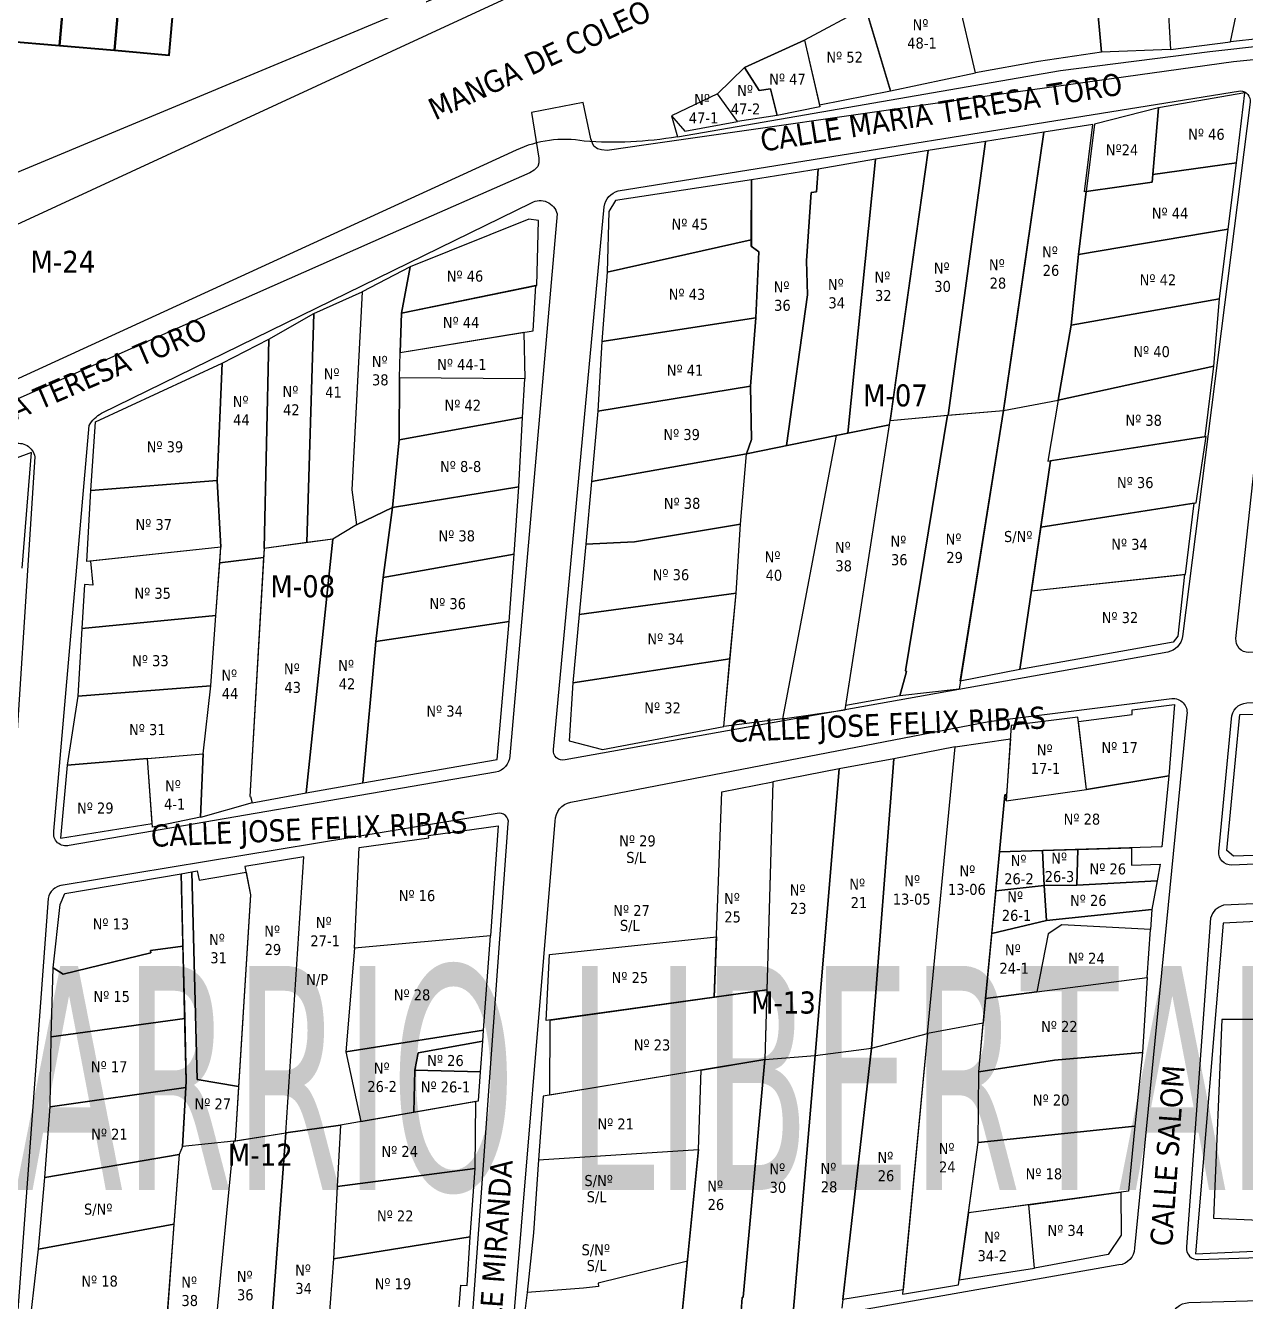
# Model space of a CAD drawing. Header units: metres. Extents: x 2 to 659295185, y -28 to 1124222152.
# Drawn here: x 659488.6 to 659710, y 1125183.2 to 1125414.8 of the extents above; entities that cross this region are included whole.
import ezdxf

# ---------------------------------------------------------------- set-up
doc = ezdxf.new("R2010")
doc.units = ezdxf.units.M
doc.header["$MEASUREMENT"] = 0
for name, color, linetype in [('CALLES', 1, 'CONTINUOUS'), ('MANZANA', 30, 'CONTINUOUS'), ('Numero de manzana', 6, 'CONTINUOUS'), ('Parcelas', 140, 'CONTINUOUS'), ('TEXTOS', 7, 'CONTINUOUS')]:
    doc.layers.add(name, color=color, linetype=linetype)
doc.styles.get("Standard").update_dxf_attribs({"font": 'tahoma.ttf'})

msp = doc.modelspace()

# ---------------------------------------------------------------- linework, layer by layer
at = {"layer": 'MANZANA', "linetype": 'Continuous'}
for points in [[(659605.8235, 1125398.3944), (659606.904, 1125394.583, -0.05991423), (659589.9701, 1125393.7893, 0.15667166), (659577.6448, 1125392.1535), (659571.714, 1125389.432), (659407.251, 1125313.964), (659407.251, 1125313.964), (659399.2738, 1125317.4358), (659373.6, 1125349.455), (659415.401, 1125348.192), (659437.345, 1125355.8817), (659453.389, 1125363.102), (659696.789, 1125475.697), (659704.197, 1125474.475), (659704.958, 1125464.202), (659704.1751, 1125443.1964), (659694.5526, 1125441.6882), (659681.4932, 1125436.1892), (659681.047, 1125436.2843), (659656.419, 1125425.6649), (659641.0467, 1125418.0838), (659629.9952, 1125412.1368), (659619.1084, 1125407.1851), (659614.2177, 1125402.3747)], [(659407.3159, 1125255.0539), (659407.0135, 1125298.55, -0.17085601), (659408.5567, 1125301.5398), (659412.779, 1125304.769), (659416.53, 1125306.981), (659460.97, 1125327.308), (659486.4786, 1125338.8235, -0.45882449), (659490.3115, 1125336.4836), (659485.8088, 1125266.1849, -0.29324735), (659483.7031, 1125263.8927), (659409.9053, 1125252.8391, -0.33440297)], [(659407.3159, 1125255.0539), (659407.0135, 1125298.55, -0.17085601), (659408.5567, 1125301.5398), (659412.779, 1125304.769), (659416.53, 1125306.981), (659460.97, 1125327.308), (659486.4786, 1125338.8235, -0.45882449), (659490.3115, 1125336.4836), (659485.8088, 1125266.1849, -0.29324735), (659483.7031, 1125263.8927), (659409.9053, 1125252.8391, -0.33440297)]]:
    msp.add_lwpolyline(points, format="xyb", close=True, dxfattribs=at)
for points in [[(659641.0467, 1125418.0838), (659629.9952, 1125412.1368), (659619.1084, 1125407.1851), (659614.2177, 1125402.3747), (659605.8235, 1125398.3944), (659606.904, 1125394.583), (659606.904, 1125394.583), (659606.904, 1125394.583), (659676.403, 1125406.635), (659703.55, 1125410.096), (659723.54, 1125412.31), (659806.4838, 1125416.5043, 0.27008892)], [(659806.3347, 1125407.8483, -0.48395546), (659808.6296, 1125405.1824), (659797.906, 1125306.4814, -0.33744383), (659795.1375, 1125303.9102), (659710.5905, 1125301.0053, -0.44925584), (659708.272, 1125303.5009), (659718.9649, 1125402.2069, -0.36158979), (659718.9649, 1125402.2069, -0.36158979), (659720.6465, 1125403.9649), (659806.3347, 1125407.8483)], [(659593.6468, 1125381.9079, -0.30792934), (659596.1869, 1125384.768), (659709.0648, 1125402.9199, -0.44742609), (659710.8226, 1125400.87), (659698.5434, 1125303.866, -0.32175978), (659695.8794, 1125301.0628), (659586.5656, 1125281.5272, -0.54329844), (659584.4175, 1125283.395), (659593.6468, 1125381.9079, 0)], [(659502.4248, 1125344.4238), (659580.4459, 1125382.5997, -0.50244887), (659585.0855, 1125380.578), (659576.5206, 1125282.2482, -0.34643099), (659573.9297, 1125279.2515), (659496.5672, 1125265.9561, -0.55744141), (659493.7798, 1125268.5194), (659500.1654, 1125342.1735, -0.13481353), (659502.4248, 1125344.4238)], [(659707.4798, 1125288.94, -0.39952569), (659710.2473, 1125291.819), (659793.9979, 1125294.902, -0.43092196), (659796.3739, 1125291.833), (659793.2502, 1125268.3568, -0.34471993), (659790.2729, 1125266.0274), (659707.5014, 1125262.3852, -0.44882615), (659705.1539, 1125264.858), (659707.4798, 1125288.94)], [(659584.7627, 1125270.357, -0.35598336), (659587.566, 1125273.8386), (659663.438, 1125288.461), (659696.6335, 1125292.6255, -0.48148088), (659699.3649, 1125289.7459), (659689.8559, 1125192.8406, -0.37373516), (659687.0414, 1125189.8023), (659578.1637, 1125170.638, -0.57122729), (659576.5411, 1125172.1197), (659584.7628, 1125270.3582)], [(659495.2559, 1125258.7242, 0.31981682), (659492.7408, 1125256.3384), (659485.4168, 1125157.0629, 0.55143064), (659487.1512, 1125155.4798), (659567.7941, 1125168.8963, 0.3794629), (659569.0057, 1125170.2629), (659576.2306, 1125269.9358, 0.53526898), (659574.2194, 1125271.7714), (659495.1157, 1125258.7011)], [(659787.4598, 1125195.8258), (659793.0476, 1125256.7999, 0.45808205), (659791.0505, 1125258.8924), (659706.0147, 1125255.0897, 0.27472528), (659703.6579, 1125252.7758), (659699.3036, 1125193.0896, 0.48995954), (659701.5277, 1125190.776), (659784.7604, 1125193.5517, 0.39023256), (659787.4606, 1125195.835)], [(659773.342, 1125082.2076), (659690.0714, 1125078.2074, -0.48972447), (659687.9716, 1125080.3885), (659696.5628, 1125179.9987, -0.38389355), (659699.7108, 1125182.9705), (659782.6202, 1125185.3287, -0.37984608), (659785.3993, 1125182.7229), (659777.906, 1125090.92), (659776.1376, 1125084.2512, -0.32788906), (659773.3277, 1125082.2076)]]:
    msp.add_lwpolyline(points, format="xyb", dxfattribs=at)
msp.add_lwpolyline([(659502.4248, 1125344.4238), (659580.4459, 1125382.5997)], dxfattribs=at)
msp.add_lwpolyline([(659502.4248, 1125344.4238), (659580.4459, 1125382.5997)], dxfattribs=at)
msp.add_lwpolyline([(659502.4248, 1125344.4238), (659580.4459, 1125382.5997)], dxfattribs=at)
msp.add_lwpolyline([(659502.4248, 1125344.4238), (659580.4459, 1125382.5997)], dxfattribs=at)
msp.add_lwpolyline([(659502.4248, 1125344.4238), (659580.4459, 1125382.5997)], dxfattribs=at)
msp.add_lwpolyline([(659502.4248, 1125344.4238), (659580.4459, 1125382.5997)], dxfattribs=at)
msp.add_lwpolyline([(659502.4248, 1125344.4238), (659580.4459, 1125382.5997)], dxfattribs=at)
msp.add_lwpolyline([(659502.4248, 1125344.4238), (659580.4459, 1125382.5997)], dxfattribs=at)
msp.add_lwpolyline([(659502.4248, 1125344.4238), (659580.4459, 1125382.5997)], dxfattribs=at)
at = {"layer": 'Parcelas', "lineweight": -2}
for p, q in [((659370.289, 1125339.349), (659696.789, 1125475.697)), ((659707.2864, 1125411.8179), (659713.9529, 1125443.7597)), ((659694.5526, 1125441.6882), (659696.4017, 1125410.4529)), ((659694.5526, 1125441.6882), (659696.4017, 1125410.4529)), ((659683.8927, 1125409.9286), (659681.4932, 1125436.1892)), ((659681.5032, 1125436.0796), (659683.8927, 1125409.9286)), ((659707.2864, 1125411.8179), (659711.0007, 1125429.6145)), ((659660.9894, 1125406.1942), (659656.419, 1125425.6649)), ((659660.9894, 1125406.1942), (659656.419, 1125425.6649)), ((659641.0467, 1125418.0838), (659629.9952, 1125412.1368)), ((659645.5956, 1125402.9111), (659641.0467, 1125418.0838)), ((659641.0467, 1125418.0838), (659645.5956, 1125402.9111)), ((659619.1084, 1125407.1851), (659629.9952, 1125412.1368)), ((659629.9952, 1125412.1368), (659632.749, 1125400.0362)), ((659629.9952, 1125412.1368), (659632.6735, 1125400.3677)), ((659696.4017, 1125410.4529), (659683.8927, 1125409.9286)), ((659696.4017, 1125410.4529), (659707.2864, 1125411.8179)), ((659712.8036, 1125412.4202), (659707.2864, 1125411.8179)), ((659707.8129, 1125408.2164), (659658.7584, 1125401.3578)), ((659672.4298, 1125408.2858), (659660.9894, 1125406.1942)), ((659683.8927, 1125409.9286), (659672.4298, 1125408.2858)), ((659717.0153, 1125409.1362), (659707.8129, 1125408.2164)), ((659614.2177, 1125402.3747), (659619.1084, 1125407.1851)), ((659619.1084, 1125407.1851), (659621.7252, 1125402.9951)), ((659621.7252, 1125402.9951), (659619.1084, 1125407.1851)), ((659645.5956, 1125402.9111), (659660.9894, 1125406.1942)), ((659658.7584, 1125401.3578), (659601.2684, 1125393.1395)), ((659614.2177, 1125402.3747), (659605.8235, 1125398.3944)), ((659617.8069, 1125397.3807), (659614.2177, 1125402.3747)), ((659617.8069, 1125397.3807), (659614.2177, 1125402.3747)), ((659621.7252, 1125402.9951), (659623.8013, 1125403.2804)), ((659623.8013, 1125403.2804), (659621.7252, 1125402.9951)), ((659623.8013, 1125403.2804), (659624.9923, 1125398.4861)), ((659624.9923, 1125398.4861), (659623.8013, 1125403.2804)), ((659632.6735, 1125400.3677), (659645.5956, 1125402.9111)), ((659709.8939, 1125402.5984), (659694.2273, 1125399.8258)), ((659708.3614, 1125389.8704), (659709.8939, 1125402.5984)), ((659589.8396, 1125400.8279), (659580.4229, 1125399.0183)), ((659580.4229, 1125399.0183), (659581.7752, 1125390.72)), ((659591.1837, 1125394.1993), (659589.8396, 1125400.8279)), ((659632.749, 1125400.0362), (659624.9923, 1125398.4861)), ((659694.2273, 1125399.8258), (659682.5968, 1125396.9119)), ((659693.0458, 1125386.3482), (659694.2273, 1125399.8258)), ((659694.2273, 1125399.8258), (659693.2107, 1125387.7385)), ((659605.8235, 1125398.3944), (659608.2706, 1125395.6059)), ((659608.2706, 1125395.6059), (659617.8069, 1125397.3807)), ((659624.9923, 1125398.4861), (659617.8069, 1125397.3807)), ((659682.3058, 1125396.839), (659673.4294, 1125395.4144)), ((659680.7866, 1125384.6232), (659682.3058, 1125396.839)), ((659682.5968, 1125396.9119), (659681.0836, 1125384.665)), ((659591.5135, 1125393.4194), (659591.1837, 1125394.1993)), ((659673.4294, 1125395.4144), (659662.8378, 1125393.76)), ((659666.1022, 1125344.893), (659673.4294, 1125395.4144)), ((659673.4294, 1125395.4144), (659667.9638, 1125357.7287)), ((659591.7362, 1125392.8695), (659591.5135, 1125393.4194)), ((659592.3958, 1125392.4296), (659591.7362, 1125392.8695)), ((659593.1627, 1125392.2097), (659592.3958, 1125392.4296)), ((659594.1522, 1125392.1097), (659593.1627, 1125392.2097)), ((659601.2684, 1125393.1395), (659594.1522, 1125392.1097)), ((659652.4316, 1125392.0862), (659642.8462, 1125390.5354)), ((659652.4316, 1125392.0862), (659645.5448, 1125343.1014)), ((659645.6615, 1125343.8777), (659652.4316, 1125392.0862)), ((659662.8378, 1125393.76), (659652.4316, 1125392.0862)), ((659656.0355, 1125344.0735), (659662.8378, 1125393.76)), ((659662.8378, 1125393.76), (659656.0355, 1125344.0735)), ((659581.7752, 1125389.8402), (659581.5608, 1125389.1803)), ((659581.7752, 1125390.72), (659581.7752, 1125389.8402)), ((659642.8462, 1125390.5354), (659632.4551, 1125388.7113)), ((659642.8462, 1125390.5354), (659637.8425, 1125340.7864)), ((659637.8425, 1125340.7864), (659642.8462, 1125390.5354)), ((659642.8462, 1125390.5354), (659637.8425, 1125340.7864)), ((659693.2107, 1125387.7385), (659708.3614, 1125389.8704)), ((659708.3614, 1125389.8704), (659693.2107, 1125387.7385)), ((659706.8689, 1125377.8124), (659708.3614, 1125389.8704)), ((659580.1425, 1125388.0605), (659554.77, 1125376.8928)), ((659580.9094, 1125388.5104), (659580.1425, 1125388.0605)), ((659581.5608, 1125389.1803), (659580.9094, 1125388.5104)), ((659632.4551, 1125388.7113), (659620.3308, 1125386.762)), ((659632.4551, 1125388.7113), (659620.3308, 1125386.762)), ((659632.1772, 1125384.6108), (659632.4551, 1125388.7113)), ((659632.1772, 1125384.6108), (659632.4551, 1125388.7113)), ((659632.4551, 1125388.7113), (659632.1772, 1125384.6108)), ((659693.2107, 1125387.7385), (659693.0458, 1125386.3482)), ((659620.3308, 1125386.762), (659595.6554, 1125383.0035)), ((659620.3083, 1125375.892), (659620.3308, 1125386.762)), ((659620.3308, 1125386.762), (659620.3308, 1125374.6942)), ((659620.3308, 1125386.762), (659620.3308, 1125374.6942)), ((659681.0836, 1125384.665), (659693.0458, 1125386.3482)), ((659693.0458, 1125386.3482), (659681.0836, 1125384.665)), ((659595.6554, 1125383.0035), (659594.4848, 1125381.047)), ((659630.3649, 1125372.0828), (659631.2054, 1125384.4844)), ((659630.3649, 1125372.0828), (659631.2054, 1125384.4844)), ((659631.2054, 1125384.4844), (659630.3649, 1125372.0828)), ((659631.2054, 1125384.4844), (659632.1772, 1125384.6108)), ((659631.2054, 1125384.4844), (659632.1772, 1125384.6108)), ((659632.1772, 1125384.6108), (659631.2054, 1125384.4844)), ((659679.7255, 1125373.2153), (659681.0836, 1125384.665)), ((659681.0836, 1125384.665), (659679.7255, 1125373.2153)), ((659681.0836, 1125384.665), (659680.7866, 1125384.6232)), ((659594.4848, 1125381.047), (659594.1855, 1125370.041)), ((659579.9711, 1125379.6098), (659558.4249, 1125371.0076)), ((659581.7009, 1125379.4003), (659579.9711, 1125379.6098)), ((659581.3966, 1125367.6042), (659581.7009, 1125379.4003)), ((659554.77, 1125376.8928), (659409.5525, 1125312.7558)), ((659620.3083, 1125375.892), (659594.1855, 1125370.041)), ((659594.1855, 1125370.041), (659620.3083, 1125375.892)), ((659620.3059, 1125374.712), (659620.3083, 1125375.892)), ((659620.3059, 1125374.712), (659620.3083, 1125375.892)), ((659679.7255, 1125373.2153), (659706.8689, 1125377.8124)), ((659706.8689, 1125377.8124), (659679.7255, 1125373.2153)), ((659705.3089, 1125365.2086), (659706.8689, 1125377.8124)), ((659620.3059, 1125374.712), (659621.6639, 1125373.74)), ((659621.6639, 1125373.74), (659620.3059, 1125374.712)), ((659620.3308, 1125374.6942), (659621.6639, 1125373.74)), ((659620.3308, 1125374.6942), (659621.6639, 1125373.74)), ((659621.6639, 1125373.74), (659621.1512, 1125361.701)), ((659621.6639, 1125373.74), (659621.1512, 1125361.701)), ((659621.1512, 1125361.701), (659621.6639, 1125373.74)), ((659558.4249, 1125371.0076), (659549.7444, 1125366.459)), ((659556.8551, 1125362.5826), (659558.4249, 1125371.0076)), ((659558.4249, 1125371.0076), (659556.8551, 1125362.5826)), ((659630.5498, 1125365.8767), (659630.3649, 1125372.0828)), ((659630.5498, 1125365.8767), (659630.3649, 1125372.0828)), ((659630.3649, 1125372.0828), (659630.5498, 1125365.8767)), ((659678.3876, 1125360.3848), (659679.7255, 1125373.2153)), ((659679.7255, 1125373.2153), (659678.3876, 1125360.3848)), ((659594.1855, 1125370.041), (659593.2279, 1125357.4173)), ((659540.9256, 1125362.492), (659549.7444, 1125366.459)), ((659549.7444, 1125366.459), (659547.8539, 1125330.5287)), ((659549.7444, 1125366.459), (659547.8539, 1125330.5287)), ((659556.8551, 1125362.5826), (659581.3966, 1125367.6042)), ((659581.2496, 1125367.5741), (659556.8551, 1125362.5826)), ((659580.7493, 1125359.3994), (659581.2496, 1125367.5741)), ((659626.7062, 1125338.5255), (659630.5498, 1125365.8767)), ((659626.7062, 1125338.5255), (659630.5498, 1125365.8767)), ((659630.5498, 1125365.8767), (659626.7062, 1125338.5255)), ((659678.3876, 1125360.3848), (659705.3089, 1125365.2086)), ((659705.3089, 1125365.2086), (659678.3876, 1125360.3848)), ((659704.2775, 1125352.9519), (659705.3089, 1125365.2086)), ((659532.7685, 1125357.8406), (659540.9256, 1125362.492)), ((659539.6956, 1125320.9203), (659540.9256, 1125362.492)), ((659540.9256, 1125362.492), (659539.6956, 1125320.9203)), ((659556.6339, 1125355.416), (659556.8551, 1125362.5826)), ((659556.8551, 1125362.5826), (659556.6339, 1125355.416)), ((659593.2279, 1125357.4173), (659621.1512, 1125361.701)), ((659621.1512, 1125361.701), (659593.2279, 1125357.4173)), ((659621.1512, 1125361.701), (659620.1935, 1125349.328)), ((659621.1512, 1125361.701), (659620.1935, 1125349.328)), ((659620.1935, 1125349.328), (659621.1512, 1125361.701)), ((659676.0287, 1125346.7575), (659678.3876, 1125360.3848)), ((659678.3876, 1125360.3848), (659676.0287, 1125346.7575)), ((659524.3165, 1125353.4814), (659532.7685, 1125357.8406)), ((659524.3165, 1125353.4814), (659532.7685, 1125357.8406)), ((659532.7685, 1125357.8406), (659531.9114, 1125319.8312)), ((659531.9114, 1125319.8312), (659532.7685, 1125357.8406)), ((659556.6339, 1125355.416), (659580.7493, 1125359.3994)), ((659556.6339, 1125355.416), (659579.0721, 1125359.1224)), ((659579.0721, 1125359.1224), (659579.2413, 1125350.6444)), ((659593.2279, 1125357.4173), (659592.457, 1125344.7908)), ((659667.9638, 1125357.7287), (659666.1022, 1125344.893)), ((659556.4919, 1125350.8182), (659556.6339, 1125355.416)), ((659556.4919, 1125350.8182), (659556.6339, 1125355.416)), ((659501.3223, 1125342.8333), (659524.3165, 1125353.4814)), ((659523.4171, 1125332.1729), (659524.3165, 1125353.4814)), ((659524.3165, 1125353.4814), (659523.4171, 1125332.1729)), ((659676.0287, 1125346.7575), (659704.2775, 1125352.9519)), ((659704.2775, 1125352.9519), (659676.0287, 1125346.7575)), ((659702.6793, 1125340.1815), (659704.2775, 1125352.9519)), ((659556.4408, 1125339.6083), (659556.4919, 1125350.8182)), ((659556.4919, 1125350.8182), (659556.4408, 1125339.6083)), ((659579.2413, 1125350.6444), (659556.4919, 1125350.8182)), ((659579.2413, 1125350.6444), (659556.4919, 1125350.8182)), ((659578.7855, 1125343.6091), (659579.2413, 1125350.6444)), ((659620.1935, 1125349.328), (659592.457, 1125344.7908)), ((659592.457, 1125344.7908), (659620.1935, 1125349.328)), ((659620.1935, 1125349.328), (659620.3816, 1125339.6498)), ((659620.1935, 1125349.328), (659620.3816, 1125339.6498)), ((659620.3816, 1125339.6498), (659620.1935, 1125349.328)), ((659666.1022, 1125344.893), (659676.0287, 1125346.7575)), ((659666.1022, 1125344.893), (659676.0287, 1125346.7575)), ((659676.0287, 1125346.7575), (659674.1115, 1125335.6822)), ((659676.0287, 1125346.7575), (659674.1115, 1125335.6822)), ((659556.4408, 1125339.6083), (659578.7855, 1125343.6091)), ((659578.7855, 1125343.6091), (659556.4408, 1125339.6083)), ((659578.1441, 1125331.0755), (659578.7855, 1125343.6091)), ((659592.457, 1125344.7908), (659591.3262, 1125331.9907)), ((659645.4239, 1125342.3243), (659645.6615, 1125343.8777)), ((659645.5448, 1125343.1014), (659656.0355, 1125344.0735)), ((659645.5448, 1125343.1014), (659655.896, 1125344.0621)), ((659655.896, 1125344.0621), (659648.3111, 1125297.6483)), ((659648.3111, 1125297.6483), (659655.896, 1125344.0621)), ((659655.896, 1125344.0621), (659666.1022, 1125344.893)), ((659656.0355, 1125344.0735), (659666.1022, 1125344.893)), ((659656.0355, 1125344.0735), (659666.1022, 1125344.893)), ((659666.1022, 1125344.893), (659658.0253, 1125294.3341)), ((659658.2512, 1125295.748), (659666.1022, 1125344.893)), ((659500.4754, 1125330.4021), (659501.3223, 1125342.8333)), ((659645.4239, 1125342.3243), (659635.7452, 1125340.3609)), ((659637.3769, 1125290.5864), (659645.4239, 1125342.3243)), ((659637.4978, 1125291.3635), (659645.5448, 1125343.1014)), ((659637.8425, 1125340.7864), (659645.4239, 1125342.3243)), ((659555.2182, 1125327.329), (659556.4408, 1125339.6083)), ((659556.4408, 1125339.6083), (659555.2182, 1125327.329)), ((659635.7452, 1125340.3609), (659619.4351, 1125337.0465)), ((659619.4351, 1125337.0465), (659635.7452, 1125340.3609)), ((659620.3816, 1125339.6498), (659619.4351, 1125337.0465)), ((659620.3816, 1125339.6498), (659619.4351, 1125337.0465)), ((659619.4351, 1125337.0465), (659620.3816, 1125339.6498)), ((659635.7452, 1125340.3609), (659620.3401, 1125337.2304)), ((659635.7452, 1125340.3609), (659625.9781, 1125288.92)), ((659635.7452, 1125340.3609), (659625.9781, 1125288.92)), ((659626.7062, 1125338.5255), (659637.8425, 1125340.7864)), ((659674.1115, 1125335.6822), (659702.8571, 1125340.2095)), ((659702.8571, 1125340.2095), (659674.6054, 1125335.76)), ((659701.0351, 1125328.1463), (659702.8571, 1125340.2095)), ((659489.6955, 1125337.2888), (659466.907, 1125328.8524)), ((659488.0349, 1125316.2844), (659489.6955, 1125337.2888)), ((659619.4351, 1125337.0465), (659591.3262, 1125331.9907)), ((659591.3262, 1125331.9907), (659619.4351, 1125337.0465)), ((659618.3488, 1125324.2927), (659619.4351, 1125337.0465)), ((659618.3488, 1125324.2927), (659619.4351, 1125337.0465)), ((659619.4351, 1125337.0465), (659626.7062, 1125338.5255)), ((659619.4351, 1125337.0465), (659626.7062, 1125338.5255)), ((659626.7062, 1125338.5255), (659626.7062, 1125338.5255)), ((659626.7062, 1125338.5255), (659626.7062, 1125338.5255)), ((659669.0434, 1125297.8761), (659674.6054, 1125335.76)), ((659674.6054, 1125335.76), (659669.0434, 1125297.8761)), ((659674.6054, 1125335.76), (659672.839, 1125323.729)), ((659674.1115, 1125335.6822), (659674.6054, 1125335.76)), ((659523.4171, 1125332.1729), (659500.4754, 1125330.4021)), ((659500.4754, 1125330.4021), (659523.4171, 1125332.1729)), ((659524.0943, 1125320.1219), (659523.4171, 1125332.1729)), ((659523.4171, 1125332.1729), (659524.0943, 1125320.1219)), ((659591.3262, 1125331.9907), (659590.3211, 1125320.615)), ((659499.7469, 1125317.4826), (659500.4754, 1125330.4021)), ((659547.8539, 1125330.5287), (659548.6805, 1125324.1621)), ((659547.8539, 1125330.5287), (659548.6805, 1125324.1621)), ((659555.2182, 1125327.329), (659578.1441, 1125331.0755)), ((659578.1441, 1125331.0755), (659555.2182, 1125327.329)), ((659577.3069, 1125318.8341), (659578.1441, 1125331.0755)), ((659555.2182, 1125327.329), (659548.6805, 1125324.1621)), ((659548.6805, 1125324.1621), (659555.2182, 1125327.329)), ((659553.5365, 1125314.5694), (659555.2182, 1125327.329)), ((659555.2182, 1125327.329), (659553.5365, 1125314.5694)), ((659672.839, 1125323.729), (659701.0351, 1125328.1463)), ((659700.6992, 1125328.0937), (659672.839, 1125323.729)), ((659699.1096, 1125315.1711), (659700.6992, 1125328.0937)), ((659548.6805, 1125324.1621), (659544.3997, 1125321.5785)), ((659548.6805, 1125324.1621), (659544.3997, 1125321.5785)), ((659618.3488, 1125324.2927), (659599.1602, 1125321.0536)), ((659599.1602, 1125321.0536), (659618.3488, 1125324.2927)), ((659617.5486, 1125311.7582), (659618.3488, 1125324.2927)), ((659617.5486, 1125311.7582), (659618.3488, 1125324.2927)), ((659672.839, 1125323.729), (659671.1467, 1125312.2025)), ((659524.0943, 1125320.1219), (659499.7469, 1125317.4826)), ((659524.0943, 1125320.1219), (659500.4229, 1125317.5559)), ((659523.1836, 1125307.6751), (659524.0943, 1125320.1219)), ((659523.8826, 1125317.2284), (659524.0943, 1125320.1219)), ((659544.3997, 1125321.5785), (659531.9114, 1125319.8312)), ((659539.6956, 1125320.9203), (659531.9114, 1125319.8312)), ((659544.3997, 1125321.5785), (659539.542, 1125275.5139)), ((659539.542, 1125275.5139), (659544.3997, 1125321.5785)), ((659544.3997, 1125321.5785), (659539.6956, 1125320.9203)), ((659590.3211, 1125320.615), (659589.0952, 1125307.8537)), ((659599.1602, 1125321.0536), (659590.3211, 1125320.615)), ((659590.3211, 1125320.615), (659599.1602, 1125321.0536)), ((659531.8191, 1125318.2339), (659523.8826, 1125317.2284)), ((659523.8826, 1125317.2284), (659531.8191, 1125318.2339)), ((659531.9114, 1125319.8312), (659529.3113, 1125274.8162)), ((659531.8191, 1125318.2339), (659529.3113, 1125274.8162)), ((659531.9114, 1125319.8312), (659531.8191, 1125318.2339)), ((659553.5365, 1125314.5694), (659577.3069, 1125318.8341)), ((659577.3069, 1125318.8341), (659553.5365, 1125314.5694)), ((659576.4044, 1125306.5873), (659577.3069, 1125318.8341)), ((659500.4229, 1125317.5559), (659500.8193, 1125313.1839)), ((659523.1836, 1125307.6751), (659523.8826, 1125317.2284)), ((659523.8826, 1125317.2284), (659523.8826, 1125317.2284)), ((659499.3443, 1125313.3055), (659498.8573, 1125305.3204)), ((659500.8193, 1125313.1839), (659499.3443, 1125313.3055)), ((659552.2157, 1125302.9542), (659553.5365, 1125314.5694)), ((659553.5365, 1125314.5694), (659552.2157, 1125302.9542)), ((659671.1467, 1125312.2025), (659699.1096, 1125315.1711)), ((659671.1467, 1125312.2025), (659698.9107, 1125315.15)), ((659698.9107, 1125315.15), (659697.7132, 1125303.9438)), ((659617.5486, 1125311.7582), (659589.0952, 1125307.8537)), ((659589.0952, 1125307.8537), (659617.5486, 1125311.7582)), ((659615.3395, 1125287.539), (659617.5486, 1125311.7582)), ((659616.4027, 1125299.8432), (659617.5486, 1125311.7582)), ((659669.0434, 1125297.8761), (659671.1467, 1125312.2025)), ((659523.1836, 1125307.6751), (659498.8573, 1125305.3204)), ((659498.8573, 1125305.3204), (659523.1836, 1125307.6751)), ((659522.2836, 1125294.9469), (659523.1836, 1125307.6751)), ((659522.2836, 1125294.9469), (659523.1836, 1125307.6751)), ((659552.2157, 1125302.9542), (659576.4044, 1125306.5873)), ((659576.4044, 1125306.5873), (659552.2157, 1125302.9542)), ((659574.2236, 1125281.5321), (659576.4044, 1125306.5873)), ((659589.0952, 1125307.8537), (659587.9591, 1125295.4557)), ((659498.8573, 1125305.3204), (659498.1162, 1125293.0728)), ((659697.7132, 1125303.9438), (659696.8725, 1125302.8495)), ((659549.8311, 1125277.341), (659552.2157, 1125302.9542)), ((659552.2157, 1125302.9542), (659549.8311, 1125277.341)), ((659696.8725, 1125302.8495), (659669.0434, 1125297.8761)), ((659587.9591, 1125295.4557), (659616.4027, 1125299.8432)), ((659616.4027, 1125299.8432), (659587.9591, 1125295.4557)), ((659615.3395, 1125287.539), (659616.4027, 1125299.8432)), ((659648.4763, 1125297.5355), (659647.2863, 1125293.0921)), ((659647.2863, 1125293.0921), (659648.4763, 1125297.5355)), ((659648.3111, 1125297.6483), (659648.4763, 1125297.5355)), ((659648.4763, 1125297.5355), (659648.3111, 1125297.6483)), ((659669.0434, 1125297.8761), (659658.2512, 1125295.748)), ((659522.2836, 1125294.9469), (659498.1162, 1125293.0728)), ((659498.1162, 1125293.0728), (659522.2836, 1125294.9469)), ((659520.8855, 1125282.6059), (659522.2836, 1125294.9469)), ((659520.8855, 1125282.6059), (659522.2836, 1125294.9469)), ((659587.9591, 1125295.4557), (659587.2687, 1125284.9584)), ((659498.1162, 1125293.0728), (659496.2061, 1125280.5172)), ((659647.2863, 1125293.0921), (659637.4978, 1125291.3635)), ((659658.0253, 1125294.3341), (659647.2863, 1125293.0921)), ((659625.9781, 1125288.92), (659637.3769, 1125290.5864)), ((659689.4479, 1125290.5664), (659697.0951, 1125291.5484)), ((659689.4479, 1125289.7464), (659689.4479, 1125290.5664)), ((659697.0951, 1125291.5484), (659696.0714, 1125278.5888)), ((659625.9781, 1125288.92), (659615.3395, 1125287.539)), ((659667.5058, 1125287.707), (659666.569, 1125274.0591)), ((659679.5955, 1125289.2676), (659667.5058, 1125287.707)), ((659681.1726, 1125276.1319), (659679.5955, 1125289.2676)), ((659679.6933, 1125288.4534), (659689.4479, 1125289.7464)), ((659681.1726, 1125276.1319), (659679.6933, 1125288.4534)), ((659706.5942, 1125265.0471), (659708.9503, 1125289.755)), ((659708.9503, 1125289.755), (659722.7101, 1125289.8356)), ((659593.2953, 1125283.3557), (659615.3395, 1125287.539)), ((659587.2687, 1125284.9584), (659593.2953, 1125283.3557)), ((659657.3252, 1125283.8525), (659646.2082, 1125281.6658)), ((659652.3055, 1125231.8442), (659657.3252, 1125283.8525)), ((659652.3055, 1125231.8442), (659657.3252, 1125283.8525)), ((659657.3252, 1125283.8525), (659667.3408, 1125285.3027)), ((659667.3408, 1125285.3027), (659666.6443, 1125275.1566)), ((659496.2061, 1125280.5172), (659520.8855, 1125282.6059)), ((659510.7366, 1125281.747), (659496.2061, 1125280.5172)), ((659510.7366, 1125281.747), (659520.8855, 1125282.6059)), ((659511.6866, 1125269.253), (659510.7366, 1125281.747)), ((659511.6328, 1125269.961), (659510.7366, 1125281.747)), ((659520.3724, 1125271.0616), (659520.8855, 1125282.6059)), ((659520.8855, 1125282.6059), (659520.3724, 1125271.0616)), ((659520.8855, 1125282.6059), (659520.8855, 1125282.6059)), ((659549.8311, 1125277.341), (659574.2236, 1125281.5321)), ((659646.2082, 1125281.6658), (659636.2831, 1125279.8493)), ((659642.1565, 1125229.1519), (659646.2082, 1125281.6658)), ((659646.2082, 1125281.6658), (659642.1565, 1125229.1519)), ((659496.2061, 1125280.5172), (659494.9766, 1125267.2943)), ((659636.2831, 1125279.8493), (659624.2389, 1125277.506)), ((659631.9417, 1125227.8301), (659636.2831, 1125279.8493)), ((659636.2831, 1125279.8493), (659631.9417, 1125227.8301)), ((659681.1726, 1125276.1319), (659696.0714, 1125278.5888)), ((659696.0714, 1125278.5888), (659681.1726, 1125276.1319)), ((659696.0714, 1125278.5888), (659694.8038, 1125265.711)), ((659539.542, 1125275.5139), (659549.8311, 1125277.341)), ((659614.9825, 1125275.7052), (659624.2389, 1125277.506)), ((659624.2389, 1125277.506), (659622.791, 1125227.0968)), ((659624.2389, 1125277.506), (659623.1551, 1125239.7716)), ((659666.569, 1125274.0591), (659681.1726, 1125276.1319)), ((659666.569, 1125274.0591), (659681.1726, 1125276.1319)), ((659529.3113, 1125274.8162), (659529.4691, 1125274.8429)), ((659529.3113, 1125274.8162), (659529.4691, 1125274.8429)), ((659529.4691, 1125274.8429), (659529.7742, 1125273.672)), ((659529.4691, 1125274.8429), (659529.7742, 1125273.672)), ((659529.7742, 1125273.672), (659539.542, 1125275.5139)), ((659613.5987, 1125238.4308), (659614.9825, 1125275.7052)), ((659666.3144, 1125275.1609), (659665.3383, 1125264.7867)), ((659665.3383, 1125264.7867), (659666.3144, 1125275.1609)), ((659666.6443, 1125275.1566), (659666.3144, 1125275.1609)), ((659666.3144, 1125275.1609), (659666.6443, 1125275.1566)), ((659666.569, 1125274.0591), (659666.6443, 1125275.1566)), ((659529.7742, 1125273.672), (659520.3787, 1125271.0295)), ((659494.9766, 1125267.2943), (659511.6328, 1125269.961)), ((659520.3724, 1125271.0616), (659511.6866, 1125269.253)), ((659520.3787, 1125271.0295), (659520.3787, 1125271.0295)), ((659520.3787, 1125271.0295), (659520.3787, 1125271.0295)), ((659561.7786, 1125267.7599), (659574.4068, 1125269.5143)), ((659574.4068, 1125269.5143), (659573.0102, 1125249.5531)), ((659549.1528, 1125265.5951), (659561.84, 1125267.3646)), ((659561.84, 1125267.3646), (659561.7786, 1125267.7599)), ((659548.3133, 1125247.2944), (659549.1528, 1125265.5951)), ((659665.3383, 1125264.7867), (659662.4112, 1125233.6741)), ((659664.6733, 1125257.7179), (659665.3383, 1125264.7867)), ((659694.8038, 1125265.711), (659665.3383, 1125264.7867)), ((659665.3383, 1125264.7867), (659673.1645, 1125265.0322)), ((659673.1645, 1125265.0322), (659679.5813, 1125265.2335)), ((659673.1645, 1125265.0322), (659673.4715, 1125258.6796)), ((659673.4715, 1125258.6796), (659673.1645, 1125265.0322)), ((659679.5813, 1125265.2335), (659679.4207, 1125258.7755)), ((659679.4207, 1125258.7755), (659679.5813, 1125265.2335)), ((659679.5813, 1125265.2335), (659689.2965, 1125265.5383)), ((659689.2965, 1125265.5383), (659689.3309, 1125262.3585)), ((659707.8289, 1125263.9996), (659706.5942, 1125265.0471)), ((659539.1538, 1125263.9097), (659528.4449, 1125262.1045)), ((659535.8655, 1125213.7674), (659539.1538, 1125263.9097)), ((659535.8655, 1125213.7674), (659539.1538, 1125263.9097)), ((659539.1538, 1125263.9097), (659539.1538, 1125263.9097)), ((659689.3309, 1125262.3585), (659694.5076, 1125262.5449)), ((659694.5076, 1125262.5449), (659693.9413, 1125259.5275)), ((659720.1121, 1125264.4079), (659707.8289, 1125263.9996)), ((659495.7674, 1125257.2172), (659516.8516, 1125260.8209)), ((659516.8516, 1125260.8209), (659518.823, 1125261.1578)), ((659517.7959, 1125223.1227), (659516.8516, 1125260.8209)), ((659516.8516, 1125260.8209), (659517.1814, 1125247.655)), ((659518.823, 1125261.1578), (659519.7693, 1125261.3196)), ((659518.823, 1125261.1578), (659519.8044, 1125223.4536)), ((659519.8044, 1125223.4536), (659518.823, 1125261.1578)), ((659519.7693, 1125261.3196), (659520.1126, 1125259.624)), ((659520.1126, 1125259.624), (659528.6498, 1125261.1359)), ((659528.4449, 1125262.1045), (659529.4814, 1125257.0089)), ((659528.6498, 1125261.1359), (659529.4814, 1125257.0089)), ((659663.9427, 1125249.9522), (659664.6733, 1125257.7179)), ((659664.6733, 1125257.7179), (659673.4715, 1125258.6796)), ((659673.4715, 1125258.6796), (659664.6733, 1125257.7179)), ((659679.4207, 1125258.7755), (659673.4715, 1125258.6796)), ((659673.4715, 1125258.6796), (659679.4207, 1125258.7755)), ((659679.4207, 1125258.7755), (659673.4715, 1125258.6796)), ((659673.4715, 1125258.6796), (659673.8893, 1125252.3434)), ((659673.8893, 1125252.3434), (659673.4715, 1125258.6796)), ((659679.4207, 1125258.7755), (659693.9413, 1125259.5275)), ((659693.9413, 1125259.5275), (659679.4207, 1125258.7755)), ((659693.9413, 1125259.5275), (659693.0235, 1125254.3584)), ((659493.6212, 1125243.7515), (659494.9291, 1125255.2373)), ((659494.9291, 1125255.2373), (659495.7674, 1125257.2172)), ((659529.4814, 1125257.0089), (659526.6463, 1125212.3343)), ((659529.4814, 1125257.0089), (659527.2739, 1125222.2244)), ((659673.8893, 1125252.3434), (659693.0235, 1125254.3584)), ((659673.8893, 1125252.3434), (659693.0235, 1125254.3584)), ((659693.0235, 1125254.3584), (659673.8893, 1125252.3434)), ((659693.0235, 1125254.3584), (659692.7732, 1125250.6969)), ((659693.0235, 1125254.3584), (659692.7732, 1125250.6969)), ((659663.9427, 1125249.9522), (659673.8893, 1125252.3434)), ((659663.9427, 1125249.9522), (659673.8893, 1125252.3434)), ((659673.8893, 1125252.3434), (659663.9427, 1125249.9522)), ((659676.6948, 1125251.5302), (659674.1726, 1125249.9244)), ((659676.6948, 1125251.5302), (659674.1726, 1125249.9244)), ((659692.7732, 1125250.6969), (659676.6948, 1125251.5302)), ((659692.7732, 1125250.6969), (659676.6948, 1125251.5302)), ((659692.1778, 1125241.9873), (659692.7732, 1125250.6969)), ((659573.0102, 1125249.5531), (659548.3133, 1125247.2944)), ((659573.0102, 1125249.5531), (659548.3133, 1125247.2944)), ((659571.736, 1125232.4004), (659573.0102, 1125249.5531)), ((659583.6802, 1125246.1756), (659614.0042, 1125249.3533)), ((659614.0042, 1125249.3533), (659613.5987, 1125238.4308)), ((659662.8346, 1125238.1742), (659663.9427, 1125249.9522)), ((659674.1726, 1125249.9244), (659672.1562, 1125239.3855)), ((659674.1726, 1125249.9244), (659672.1562, 1125239.3855)), ((659674.1726, 1125249.9244), (659672.1562, 1125239.3855)), ((659495.4898, 1125242.5903), (659511.3978, 1125246.452)), ((659511.3978, 1125246.452), (659495.4898, 1125242.5903)), ((659511.3265, 1125246.9064), (659517.1814, 1125247.655)), ((659517.1814, 1125247.655), (659511.3265, 1125246.9064)), ((659511.3978, 1125246.452), (659511.3265, 1125246.9064)), ((659511.3265, 1125246.9064), (659511.3978, 1125246.452)), ((659517.1814, 1125247.655), (659517.5092, 1125234.5691)), ((659548.3133, 1125247.2944), (659546.7762, 1125228.5172)), ((659583.0875, 1125234.1502), (659583.6802, 1125246.1756)), ((659493.2773, 1125231.2363), (659493.6212, 1125243.7515)), ((659493.6212, 1125243.7515), (659495.4898, 1125242.5903)), ((659495.4898, 1125242.5903), (659493.6212, 1125243.7515)), ((659662.8346, 1125238.1742), (659692.1778, 1125241.9873)), ((659672.1562, 1125239.3855), (659692.1778, 1125241.9873)), ((659692.1778, 1125241.9873), (659691.3041, 1125228.3653)), ((659583.8005, 1125234.2502), (659623.1551, 1125239.7716)), ((659623.1551, 1125239.7716), (659613.5987, 1125238.4308)), ((659623.1551, 1125239.7716), (659622.791, 1125227.0968)), ((659672.1562, 1125239.3855), (659662.8346, 1125238.1742)), ((659672.1562, 1125239.3855), (659672.1562, 1125239.3855)), ((659613.5987, 1125238.4308), (659583.0875, 1125234.1502)), ((659661.5831, 1125224.873), (659662.8346, 1125238.1742)), ((659493.2773, 1125231.2363), (659517.5092, 1125234.5691)), ((659517.5092, 1125234.5691), (659493.2773, 1125231.2363)), ((659517.5092, 1125234.5691), (659517.7959, 1125223.1227)), ((659546.7762, 1125228.5172), (659571.736, 1125232.4004)), ((659571.736, 1125232.4004), (659546.7762, 1125228.5172)), ((659571.5878, 1125230.4058), (659571.736, 1125232.4004)), ((659583.7631, 1125220.6302), (659583.8005, 1125234.2502)), ((659662.4112, 1125233.6741), (659652.3055, 1125231.8442)), ((659662.4112, 1125233.6741), (659652.3055, 1125231.8442)), ((659661.5831, 1125224.873), (659662.4112, 1125233.6741)), ((659493.1086, 1125218.4974), (659493.2773, 1125231.2363)), ((659571.5878, 1125230.4058), (659559.8874, 1125228.2907)), ((659559.8874, 1125228.2907), (659571.5878, 1125230.4058)), ((659571.1744, 1125224.8412), (659571.5878, 1125230.4058)), ((659642.1565, 1125229.1519), (659652.3055, 1125231.8442)), ((659642.1565, 1125229.1519), (659652.3055, 1125231.8442)), ((659652.3055, 1125231.8442), (659647.778, 1125184.5225)), ((659652.3055, 1125231.8442), (659647.8514, 1125185.289)), ((659546.7762, 1125228.5172), (659549.4589, 1125215.8276)), ((659559.8874, 1125228.2907), (659559.2894, 1125225.1878)), ((659559.2894, 1125225.1878), (659559.8874, 1125228.2907)), ((659622.791, 1125227.0968), (659631.9417, 1125227.8301)), ((659622.791, 1125227.0968), (659631.9417, 1125227.8301)), ((659631.9417, 1125227.8301), (659627.8613, 1125180.3551)), ((659627.8613, 1125180.3551), (659631.9417, 1125227.8301)), ((659631.9417, 1125227.8301), (659642.1565, 1125229.1519)), ((659631.9417, 1125227.8301), (659642.1565, 1125229.1519)), ((659631.9417, 1125227.8301), (659631.9417, 1125227.8301)), ((659642.1565, 1125229.1519), (659636.7521, 1125181.9402)), ((659636.9375, 1125183.5597), (659642.1565, 1125229.1519)), ((659675.333, 1125226.992), (659691.3041, 1125228.3653)), ((659691.3041, 1125228.3653), (659675.333, 1125226.992)), ((659691.3041, 1125228.3653), (659689.9205, 1125215.0067)), ((659559.1117, 1125217.5198), (659559.2894, 1125225.1878)), ((659559.2894, 1125225.1878), (659559.1117, 1125217.5198)), ((659559.2894, 1125225.1878), (659571.1744, 1125224.8412)), ((659571.1744, 1125224.8412), (659559.2894, 1125225.1878)), ((659611.2484, 1125225.1843), (659582.5398, 1125220.4275)), ((659622.791, 1125227.0968), (659583.7631, 1125220.6302)), ((659610.7521, 1125210.7528), (659611.2484, 1125225.1843)), ((659610.7521, 1125210.7528), (659611.2484, 1125225.1843)), ((659611.2484, 1125225.1843), (659622.791, 1125227.0968)), ((659618.8755, 1125183.9341), (659622.791, 1125227.0968)), ((659622.791, 1125227.0968), (659618.8755, 1125183.9341)), ((659661.5831, 1125224.873), (659675.333, 1125226.992)), ((659675.333, 1125226.992), (659661.5831, 1125224.873)), ((659517.1306, 1125211.3182), (659517.7959, 1125223.1227)), ((659517.7959, 1125223.1227), (659517.7349, 1125222.0411)), ((659519.8044, 1125223.4536), (659527.2739, 1125222.2244)), ((659527.2739, 1125222.2244), (659519.8044, 1125223.4536)), ((659570.8231, 1125219.5729), (659571.1744, 1125224.8412)), ((659661.4775, 1125212.0134), (659661.5831, 1125224.873)), ((659661.4775, 1125212.0134), (659661.5831, 1125224.873)), ((659493.1086, 1125218.4974), (659517.7349, 1125222.0411)), ((659517.7349, 1125222.0411), (659493.1086, 1125218.4974)), ((659517.7349, 1125222.0411), (659517.1306, 1125211.3182)), ((659527.2739, 1125222.2244), (659526.6463, 1125212.3343)), ((659492.1116, 1125205.6661), (659493.1086, 1125218.4974)), ((659570.3306, 1125219.4865), (659545.785, 1125215.1836)), ((659559.1117, 1125217.5198), (659570.8231, 1125219.5729)), ((659570.2, 1125207.3172), (659570.3306, 1125219.4865)), ((659582.5398, 1125220.4275), (659581.7207, 1125208.9066)), ((659549.4589, 1125215.8276), (659559.1117, 1125217.5198)), ((659526.4387, 1125212.3021), (659535.8655, 1125213.7674)), ((659526.6463, 1125212.3343), (659535.8655, 1125213.7674)), ((659535.8655, 1125213.7674), (659532.2234, 1125164.6322)), ((659532.2855, 1125165.4699), (659535.8655, 1125213.7674)), ((659535.8655, 1125213.7674), (659545.785, 1125215.1836)), ((659545.785, 1125215.1836), (659535.8655, 1125213.7674)), ((659545.785, 1125215.1836), (659545.1661, 1125204.0207)), ((659545.785, 1125215.1836), (659545.1661, 1125204.0207)), ((659661.4775, 1125212.0134), (659689.9205, 1125215.0067)), ((659689.9205, 1125215.0067), (659661.4775, 1125212.0134)), ((659689.9205, 1125215.0067), (659688.7583, 1125203.2239)), ((659517.1306, 1125211.3182), (659516.4883, 1125209.8309)), ((659517.1306, 1125211.3182), (659516.4883, 1125209.8309)), ((659526.4387, 1125212.3021), (659517.1306, 1125211.3182)), ((659526.4387, 1125212.3021), (659517.1306, 1125211.3182)), ((659521.597, 1125162.2055), (659526.4387, 1125212.3021)), ((659521.597, 1125162.2055), (659526.4387, 1125212.3021)), ((659526.6463, 1125212.3343), (659526.4387, 1125212.3021)), ((659657.9432, 1125186.1838), (659661.4775, 1125212.0134)), ((659659.73, 1125199.2424), (659661.4775, 1125212.0134)), ((659492.1116, 1125205.6661), (659516.4883, 1125209.8309)), ((659516.4883, 1125209.8309), (659492.1116, 1125205.6661)), ((659516.4883, 1125209.8309), (659512.8188, 1125160.7379)), ((659516.4883, 1125209.8309), (659515.5462, 1125197.2261)), ((659516.4883, 1125209.8309), (659516.4883, 1125209.8309)), ((659581.7207, 1125208.9066), (659580.7776, 1125195.6401)), ((659581.7207, 1125208.9066), (659610.7521, 1125210.7528)), ((659610.7521, 1125210.7528), (659607.5046, 1125178.0867)), ((659607.5046, 1125178.0867), (659610.7521, 1125210.7528)), ((659545.1661, 1125204.0207), (659570.2, 1125207.3172)), ((659570.2, 1125207.3172), (659545.1661, 1125204.0207)), ((659569.3316, 1125194.9276), (659570.2, 1125207.3172)), ((659490.9617, 1125192.6869), (659492.1116, 1125205.6661)), ((659545.1661, 1125204.0207), (659544.5291, 1125190.9462)), ((659545.1661, 1125204.0207), (659544.5291, 1125190.9462)), ((659688.7583, 1125203.2239), (659659.73, 1125199.2424)), ((659670.6577, 1125200.7412), (659687.3514, 1125203.0309)), ((659687.3514, 1125203.0309), (659687.408, 1125195.2111)), ((659670.6577, 1125200.7412), (659659.73, 1125199.2424)), ((659671.7053, 1125189.1987), (659670.6577, 1125200.7412)), ((659671.7053, 1125189.1987), (659670.6577, 1125200.7412)), ((659659.73, 1125199.2424), (659658.072, 1125187.1254)), ((659515.5462, 1125197.2261), (659490.9617, 1125192.6869)), ((659490.9617, 1125192.6869), (659515.5462, 1125197.2261)), ((659515.5462, 1125197.2261), (659514.3618, 1125181.3803)), ((659580.7776, 1125195.6401), (659579.6673, 1125184.7964)), ((659687.408, 1125195.2111), (659685.1039, 1125191.6996)), ((659489.6617, 1125181.0593), (659490.9617, 1125192.6869)), ((659544.5291, 1125190.9462), (659569.3316, 1125194.9276)), ((659569.3316, 1125194.9276), (659544.5291, 1125190.9462)), ((659568.753, 1125186.0865), (659569.3316, 1125194.9276)), ((659544.5291, 1125190.9462), (659543.6045, 1125178.9418)), ((659544.5291, 1125190.9462), (659543.6045, 1125178.9418)), ((659608.7402, 1125190.5155), (659592.5451, 1125186.481)), ((659607.5046, 1125178.0867), (659608.7402, 1125190.5155)), ((659685.1039, 1125191.6996), (659671.7053, 1125189.1987)), ((659658.072, 1125187.1254), (659671.7053, 1125189.1987)), ((659567.33, 1125182.2052), (659567.615, 1125186.1549)), ((659567.615, 1125186.1549), (659568.753, 1125186.0865)), ((659592.626, 1125185.9168), (659589.8983, 1125185.5677)), ((659592.5451, 1125186.481), (659592.626, 1125185.9168)), ((659647.778, 1125184.5225), (659657.9432, 1125186.1838)), ((659579.6673, 1125184.7964), (659578.0977, 1125172.7078)), ((659589.8983, 1125185.5677), (659579.6673, 1125184.7964)), ((659618.28, 1125178.7192), (659618.6486, 1125183.8961)), ((659618.6486, 1125183.8961), (659618.3027, 1125179.0384)), ((659618.6486, 1125183.8961), (659618.8755, 1125183.9341)), ((659618.8755, 1125183.9341), (659618.6486, 1125183.8961)), ((659647.8514, 1125185.289), (659636.9375, 1125183.5597))]:
    msp.add_line(p, q, dxfattribs=at)
at = {"layer": 'Parcelas', "lineweight": 40}
for points in [[(659496.5413, 1125431.0909), (659486.5794, 1125431.9624), (659484.8363, 1125412.0385), (659494.7982, 1125411.167), (659496.5413, 1125431.0909)], [(659506.5033, 1125430.2193), (659496.5413, 1125431.0909), (659494.7982, 1125411.167), (659504.7602, 1125410.2954), (659506.5033, 1125430.2193)], [(659516.4652, 1125429.3477), (659506.5033, 1125430.2193), (659504.7602, 1125410.2954), (659514.7221, 1125409.4238), (659516.4652, 1125429.3477)]]:
    msp.add_lwpolyline(points, dxfattribs=at)
at = {"layer": 'Parcelas'}
for points in [[(659705.9473, 1125251.848), (659700.9438, 1125191.8062), (659783.5012, 1125195.5588), (659790.506, 1125256.1009), (659705.9473, 1125251.848)], [(659749.9779, 1125196.3094), (659749.9779, 1125206.8167), (659715.4539, 1125206.3163), (659716.9549, 1125234.3358), (659705.6971, 1125234.3358), (659704.196, 1125198.3108), (659749.9779, 1125196.3094)]]:
    msp.add_lwpolyline(points, dxfattribs=at)

# ---------------------------------------------------------------- texts
at = {"layer": 'CALLES', "color": 0}
for s, rotation, p in [('CALLE MARIA TERESA TORO', 23.290523, (659460.9832, 1125331.9704)), ('CALLE JOSE FELIX RIBAS', 2.51033, (659616.4792, 1125284.6863)), ('CALLE JOSE FELIX RIBAS', 2.51033, (659511.4792, 1125265.6863)), ('CALLE SALOM', 85.964714, (659696.664, 1125193.0955)), ('CALLE MIRANDA', 85.964714, (659574.3208, 1125170.2234))]:
    msp.add_text(s, height=4, rotation=rotation, dxfattribs=at).set_placement(p)
at = {"layer": 'MANZANA', "color": 0}
msp.add_text('CALLE MARIA TERESA TORO', height=4, rotation=9.036945, dxfattribs=at).set_placement((659622.3115, 1125391.8717))
at = {"layer": 'Numero de manzana', "lineweight": -2}
for s, p in [('M-24', (659489.5215, 1125369.8985)), ('M-07', (659640.5912, 1125345.6558)), ('M-08', (659533.0436, 1125311.0098)), ('M-13', (659620.2654, 1125235.4453)), ('M-12', (659525.3568, 1125207.8253))]:
    msp.add_text(s, height=4, dxfattribs=at).set_placement(p)
at = {"layer": 'Parcelas', "lineweight": -2}
for s, height, rotation, p in [('MANGA DE COLEO', 4, 25.023358, (659562.951, 1125397.512)), ('Nº 46', 2, 359.975825, (659699.5937, 1125394.0489)), ('Nº24', 2, 359.975825, (659684.6538, 1125391.2173)), ('Nº 44', 2, 359.975825, (659692.9907, 1125379.7145)), ('Nº 45', 2, 359.975825, (659605.8539, 1125377.7176)), ('Nº', 2, 359.975825, (659673.0792, 1125372.6908)), ('Nº', 2, 359.975825, (659653.4375, 1125369.7737)), ('Nº', 2, 359.975825, (659663.4456, 1125370.3713)), ('26', 2, 359.975825, (659673.2088, 1125369.3492)), ('Nº', 2, 359.975825, (659634.2304, 1125366.7955)), ('Nº', 2, 359.975825, (659642.6749, 1125368.1191)), ('28', 2, 359.975825, (659663.5751, 1125367.0297)), ('Nº 42', 2, 359.975825, (659690.7898, 1125367.6283)), ('Nº 43', 2, 359.975825, (659605.3371, 1125364.9993)), ('Nº', 2, 359.975825, (659624.3794, 1125366.3436)), ('32', 2, 359.975825, (659642.769, 1125364.7776)), ('30', 2, 359.975825, (659653.5316, 1125366.4321)), ('36', 2, 359.975825, (659624.4735, 1125363.0021)), ('34', 2, 359.975825, (659634.3245, 1125363.4539)), ('Nº 40', 2, 359.975825, (659689.6419, 1125354.5928)), ('Nº 44-1', 2, 359.975825, (659563.3221, 1125352.2709)), ('Nº 41', 2, 359.975825, (659604.9913, 1125351.2154)), ('Nº 38', 2, 359.975825, (659688.2068, 1125342.1316)), ('Nº 39', 2, 359.975825, (659604.3674, 1125339.5513)), ('Nº 36', 2, 359.975825, (659686.6757, 1125330.8273)), ('Nº 38', 2, 359.975825, (659604.4523, 1125327.0553)), ('Nº', 2, 359.975825, (659655.5846, 1125320.5751)), ('S/Nº', 2, 359.975825, (659666.1748, 1125321.0373)), ('Nº', 2, 359.975825, (659635.4921, 1125319.0549)), ('Nº', 2, 359.975825, (659645.5808, 1125320.163)), ('Nº 34', 2, 359.975825, (659685.6347, 1125319.6254)), ('Nº', 2, 359.975825, (659622.7454, 1125317.3495)), ('38', 2, 359.975825, (659635.5862, 1125315.7133)), ('36', 2, 359.975825, (659645.6749, 1125316.8215)), ('29', 2, 359.975825, (659655.7141, 1125317.2336)), ('Nº 36', 2, 359.975825, (659602.4272, 1125314.0965)), ('40', 2, 359.975825, (659622.9213, 1125314.0079)), ('Nº 32', 2, 359.975825, (659683.9004, 1125306.3228)), ('Nº 34', 2, 359.975825, (659601.4654, 1125302.4442)), ('Nº 32', 2, 359.975825, (659600.9067, 1125289.9224))]:
    msp.add_text(s, height=height, rotation=rotation, dxfattribs=at).set_placement(p)
for s, p in [('Nº', (659649.5855, 1125413.9415)), ('48-1', (659648.6216, 1125410.6)), ('Nº 52', (659633.9418, 1125408.0417)), ('Nº 47', (659623.574, 1125404.0522)), ('Nº', (659617.7552, 1125401.9909)), ('Nº', (659609.9581, 1125400.3591)), ('47-1', (659608.9943, 1125397.0175)), ('47-2', (659616.6085, 1125398.6493)), ('Nº 46', (659565.06, 1125368.2985)), ('Nº 44', (659564.3517, 1125359.8926)), ('Nº', (659551.4601, 1125352.8131)), ('Nº', (659542.7293, 1125350.5676)), ('38', (659551.5024, 1125349.4716)), ('Nº', (659535.2681, 1125347.3739)), ('41', (659543.0076, 1125347.2261)), ('Nº', (659526.2197, 1125345.5587)), ('42', (659535.3636, 1125344.0324)), ('Nº 42', (659564.6623, 1125344.8578)), ('44', (659526.3091, 1125342.2254)), ('Nº 39', (659510.6161, 1125337.3177)), ('Nº 8-8', (659563.8429, 1125333.7382)), ('Nº 37', (659508.5762, 1125323.2077)), ('Nº 38', (659563.5623, 1125321.1503)), ('Nº 35', (659508.3899, 1125310.7321)), ('Nº 36', (659561.9235, 1125308.8485)), ('Nº 33', (659507.9777, 1125298.4881)), ('Nº', (659545.369, 1125297.6312)), ('Nº', (659524.1564, 1125295.8805)), ('Nº', (659535.521, 1125296.9873)), ('43', (659535.6062, 1125293.6458)), ('42', (659545.4645, 1125294.2897)), ('44', (659524.2458, 1125292.5471)), ('Nº 34', (659561.3581, 1125289.3433)), ('Nº 31', (659507.412, 1125285.9796)), ('Nº', (659672.1322, 1125282.2893)), ('Nº 17', (659683.8527, 1125282.7133)), ('17-1', (659671.034, 1125278.9477)), ('Nº', (659513.941, 1125275.8023)), ('Nº 29', (659497.9791, 1125271.7497)), ('4-1', (659513.7541, 1125272.4607)), ('Nº 28', (659676.9997, 1125269.728)), ('Nº 29', (659596.3543, 1125265.7885)), ('S/L', (659597.6319, 1125262.7787)), ('Nº', (659674.7464, 1125262.6543)), ('Nº', (659658.0889, 1125260.3256)), ('Nº', (659667.3865, 1125262.2372)), ('Nº 26', (659681.6964, 1125260.6945)), ('Nº', (659638.1078, 1125257.9236)), ('Nº', (659648.0824, 1125258.5506)), ('26-2', (659666.2167, 1125258.8957)), ('26-3', (659673.5664, 1125259.3128)), ('Nº 16', (659556.3503, 1125255.8564)), ('Nº', (659627.2904, 1125256.8698)), ('13-06', (659656.0214, 1125256.9841)), ('Nº', (659666.7683, 1125255.6019)), ('Nº', (659615.3768, 1125255.3251)), ('23', (659627.3525, 1125253.5283)), ('21', (659638.3629, 1125254.5821)), ('13-05', (659646.0066, 1125255.2091)), ('Nº 26', (659678.1523, 1125254.9844)), ('Nº', (659541.3037, 1125250.9704)), ('Nº 27', (659595.28, 1125253.1386)), ('25', (659615.4313, 1125251.9835)), ('26-1', (659665.7812, 1125252.2604)), ('Nº 13', (659500.8107, 1125250.7052)), ('Nº', (659531.955, 1125249.41)), ('S/L', (659596.4833, 1125250.4442)), ('Nº', (659521.9236, 1125247.9065)), ('27-1', (659540.3167, 1125247.6289)), ('31', (659522.161, 1125244.565)), ('29', (659532.015, 1125246.0685)), ('Nº', (659666.3396, 1125245.9984)), ('Nº 24', (659677.8142, 1125244.4777)), ('24-1', (659665.3526, 1125242.6569)), ('N/P', (659539.5593, 1125240.6145)), ('Nº 25', (659594.9722, 1125240.9752)), ('Nº 15', (659500.9518, 1125237.539)), ('Nº 28', (659555.4492, 1125237.8317)), ('Nº 22', (659672.9016, 1125232.0938)), ('Nº 23', (659598.9895, 1125228.7365)), ('Nº 26', (659561.5155, 1125225.9131)), ('Nº 17', (659500.488, 1125224.7923)), ('Nº', (659551.8254, 1125224.5388)), ('26-2', (659550.6555, 1125221.1973)), ('Nº 26-1', (659560.3545, 1125221.1139)), ('Nº 20', (659671.4192, 1125218.7429)), ('Nº 27', (659519.2958, 1125218.038)), ('Nº 21', (659592.3986, 1125214.3976)), ('Nº 21', (659500.54, 1125212.5429)), ('Nº 24', (659553.2042, 1125209.4019)), ('Nº', (659654.3207, 1125209.9436)), ('Nº', (659643.2099, 1125208.3395)), ('Nº', (659623.6016, 1125206.2513)), ('Nº', (659632.8783, 1125206.325)), ('26', (659643.2726, 1125204.998)), ('24', (659654.3869, 1125206.602)), ('Nº 18', (659670.1005, 1125205.3415)), ('S/Nº', (659590.0424, 1125204.1332)), ('Nº', (659612.3351, 1125203.1194)), ('30', (659623.6494, 1125202.9098)), ('28', (659632.9383, 1125202.9835)), ('S/L', (659590.4464, 1125201.1831)), ('S/Nº', (659499.2371, 1125198.9409)), ('Nº 22', (659552.3993, 1125197.7049)), ('26', (659612.3979, 1125199.7778)), ('Nº', (659662.5621, 1125193.8195)), ('Nº 34', (659674.0692, 1125195.0695)), ('S/Nº', (659589.5287, 1125191.5609)), ('S/L', (659590.4464, 1125188.6964)), ('34-2', (659661.3745, 1125190.478)), ('Nº', (659526.96, 1125186.7295)), ('Nº', (659537.5373, 1125187.884)), ('Nº 18', (659498.7532, 1125185.8706)), ('Nº', (659516.8897, 1125185.6915)), ('34', (659537.5857, 1125184.5425)), ('Nº 19', (659551.9794, 1125185.3885)), ('38', (659516.932, 1125182.3499)), ('36', (659527.0051, 1125183.3879))]:
    msp.add_text(s, height=2, dxfattribs=at).set_placement(p)
at = {"layer": 'TEXTOS', "color": 0, "width": 0.6}
msp.add_text('BARRIO LIBERTADOR sector3', height=40.6994, dxfattribs=at).set_placement((659466.9222, 1125203.3999))

doc.saveas('drawing.dxf')
